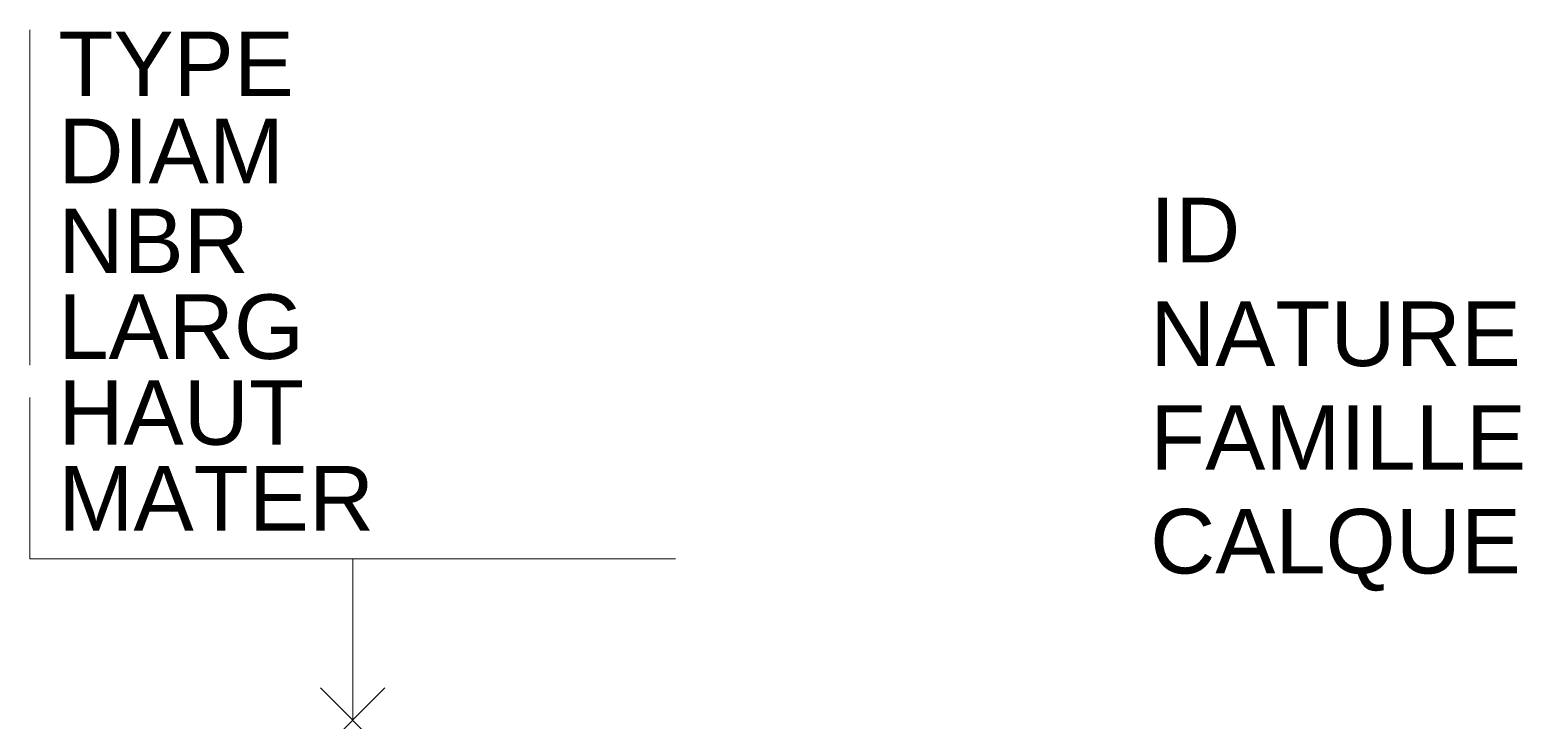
# Model space of a CAD drawing. Header units: metres. Extents: x -1 to 3.62, y 0 to 2.14.
import ezdxf

# ---------------------------------------------------------------- set-up
doc = ezdxf.new("R2010")
doc.units = ezdxf.units.M
doc.header["$PDMODE"] = 3
doc.header["$PDSIZE"] = 0.1
doc.linetypes.add('Socle_Continu', pattern=[2.5, 2.5, 0])
doc.layers.add('EAUPO_SCI', color=140, linetype='Socle_Continu', lineweight=13)
doc.styles.add('Reseaux', font='arial.ttf')
doc.styles.get("Standard").update_dxf_attribs({"font": 'arial.ttf'})

msp = doc.modelspace()

# ---------------------------------------------------------------- linework, layer by layer
at = {"layer": 'EAUPO_SCI', "linetype": 'Socle_Continu'}
msp.add_line((0, 0.5), (0, 0), dxfattribs=at)
at = {"layer": 'EAUPO_SCI', "linetype": 'Socle_Continu', "flags": 128}
msp.add_lwpolyline([(1, 0.5), (-1, 0.5), (-1, 2.1386)], dxfattribs=at)
at = {"layer": 'EAUPO_SCI', "linetype": 'Socle_Continu'}
msp.add_point((0, 0), dxfattribs=at)

# ---------------------------------------------------------------- texts
for tag, p, s in [('TYPE', (-0.9115, 1.9334), 'par ex: branchement, ou transport'), ('DIAM', (-0.9115, 1.6632), 'ØXX'), ('NBR', (-0.9115, 1.3848), '00'), ('LARG', (-0.9115, 1.119), '00'), ('HAUT', (-0.9115, 0.8532), '00'), ('MATER', (-0.9115, 0.5874), "Matériaux de l'objet")]:
    msp.add_attdef(tag, p, s, height=0.2, dxfattribs=at)
at = {"layer": 'EAUPO_SCI', "linetype": 'Socle_Continu', "flags": 9}
for tag, p, s in [('ID', (2.4699, 1.4183), 'AP_0014'), ('NATURE', (2.4699, 1.097), 'Texte information')]:
    msp.add_attdef(tag, p, s, height=0.2, dxfattribs=at)
at = {"layer": 'EAUPO_SCI', "linetype": 'Socle_Continu', "style": 'Reseaux', "flags": 9}
for tag, p, s in [('FAMILLE', (2.4699, 0.7757), 'Eau potable'), ('CALQUE', (2.4699, 0.4544), 'EAUPO_SCI')]:
    msp.add_attdef(tag, p, s, height=0.2, dxfattribs=at)

doc.saveas('drawing.dxf')
